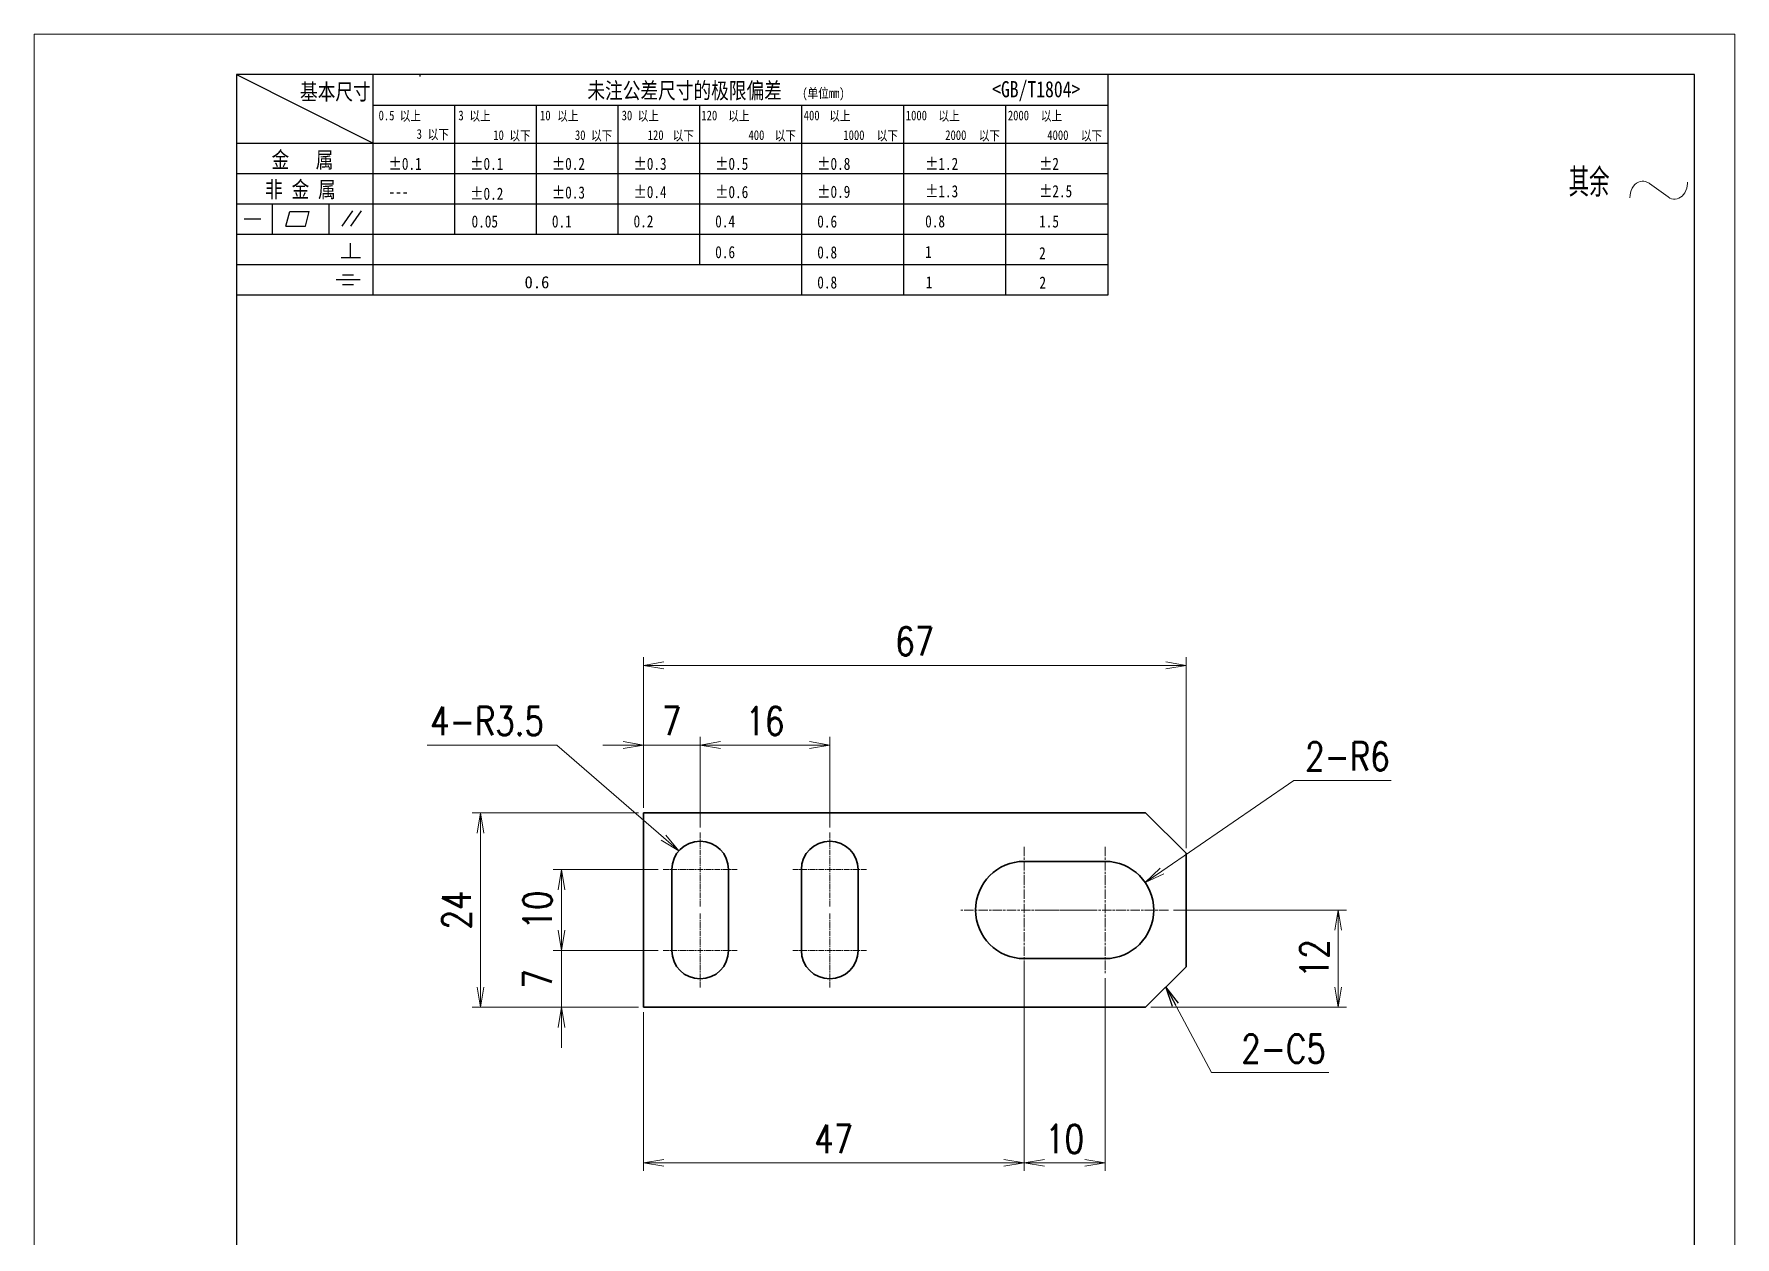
# Model space of a CAD drawing. Header units: millimetres. Extents: x 53130 to 124945, y -23470 to -1811.
# Drawn here: x 54049.4 to 54259.4, y -2377.6 to -2229.1 of the extents above; entities that cross this region are included whole.
import ezdxf

# ---------------------------------------------------------------- set-up
doc = ezdxf.new("R2010")
doc.units = ezdxf.units.MM
doc.header["$LTSCALE"] = 0.5
doc.linetypes.add('AM_ISO08W050x2', pattern=[9, 6, -0.75, 1.5, -0.75])
doc.linetypes.add('DOT2', pattern=[0.125, 0, -0.125])
for name, color, linetype, lineweight in [('中心线', 2, 'AM_ISO08W050x2', 18), ('图框', 7, 'Continuous', 18), ('标注线', 3, 'Continuous', 18), ('粗实线', 7, 'Continuous', 35)]:
    doc.layers.add(name, color=color, linetype=linetype, lineweight=lineweight)
doc.layers.add('图\\M+19E79\\M+195B6\\M+18E9A', color=7, linetype='Continuous')
doc.layers.add('打印-禁用', color=7, linetype='Continuous', lineweight=15, plot=False)
doc.styles.add('DIM', font='romans.shx', dxfattribs={"width": 0.8, "bigfont": 'bigfont.shx'})
doc.styles.add('国标', font='simfang.ttf', dxfattribs={"width": 0.8})
doc.styles.add('机械长仿宋', font='gbenor.shx', dxfattribs={"height": 1, "bigfont": 'gbcbig.shx'})
doc.dimstyles.new('XR 1-1', dxfattribs={"dimtxt": 3.5, "dimasz": 2.5, "dimexe": 1, "dimexo": 0.625, "dimgap": 1.2, "dimtad": 1, "dimtoh": 1, "dimdsep": 46, "dimtxsty": 'DIM', "dimblk": 'OPEN', "dimcen": 0, "dimclrd": 8, "dimclre": 8, "dimclrt": 2, "dimazin": 2, "dimtfac": 0.5, "dimtmove": 0, "dimatfit": 3, "dimldrblk": 'OPEN', "dimfxl": 0, "dimtolj": 2, "dimlwd": 18, "dimlwe": 18, "dimarcsym": 0})
doc.dimstyles.new('XR 1-1$0', dxfattribs={"dimtxt": 3.5, "dimasz": 2.5, "dimexe": 1, "dimexo": 0.625, "dimgap": 1.2, "dimtad": 1, "dimzin": 9, "dimdsep": 46, "dimtxsty": 'DIM', "dimblk": 'OPEN', "dimcen": 0, "dimclrd": 8, "dimclre": 8, "dimclrt": 2, "dimazin": 2, "dimtfac": 0.5, "dimtmove": 0, "dimatfit": 3, "dimldrblk": 'OPEN', "dimfxl": 0, "dimtolj": 2, "dimlwd": 18, "dimlwe": 18, "dimarcsym": 0})
doc.dimstyles.new('XR 1-1$4', dxfattribs={"dimtxt": 3.5, "dimasz": 2.5, "dimexe": 1, "dimexo": 0.625, "dimgap": 1.2, "dimtad": 1, "dimtoh": 1, "dimdsep": 46, "dimtxsty": 'DIM', "dimblk": 'OPEN', "dimcen": 0, "dimclrd": 8, "dimclre": 8, "dimclrt": 2, "dimazin": 2, "dimtfac": 0.5, "dimtofl": 0, "dimtmove": 0, "dimatfit": 3, "dimldrblk": 'OPEN', "dimfxl": 0, "dimtolj": 2, "dimlwd": 18, "dimlwe": 18, "dimarcsym": 0})

# ---------------------------------------------------------------- blocks, each defined once
blk = doc.blocks.new('GZDEH零件A4图框V01版')
at = {"layer": '图\\M+19E79\\M+195B6\\M+18E9A', "linetype": 'Continuous'}
for p, q in [((25, 292), (25, 13.5)), ((205, 292), (25, 292)), ((205, 13.5), (205, 292))]:
    blk.add_line(p, q, dxfattribs=at)
at = {"layer": '图\\M+19E79\\M+195B6\\M+18E9A', "color": 9}
for p, q in [((25, 292), (41.88, 283.54)), ((41.88, 264.79), (41.88, 292)), ((47.66, 291.75), (47.66, 292)), ((132.6, 264.79), (132.6, 292)), ((41.88, 288.22), (132.6, 288.22)), ((51.96, 272.29), (51.96, 288.22)), ((62.04, 272.29), (62.04, 288.22)), ((72.12, 272.29), (72.12, 288.22)), ((82.2, 268.54), (82.2, 288.22)), ((94.8, 264.79), (94.8, 288.22)), ((107.4, 264.79), (107.4, 288.22)), ((120, 264.79), (120, 288.22)), ((25, 283.54), (132.6, 283.54)), ((25, 279.79), (132.6, 279.79)), ((25, 276.04), (132.6, 276.04)), ((29.43, 272.34), (29.43, 276.04)), ((36.42, 272.34), (36.42, 276.04)), ((38.03, 273.3), (39.36, 275.16)), ((39.11, 273.3), (40.45, 275.16)), ((25.94, 274.19), (28, 274.19)), ((31.1, 273.3), (31.58, 275.09)), ((31.1, 273.3), (33.51, 273.3)), ((31.58, 275.09), (33.99, 275.09)), ((33.51, 273.3), (33.99, 275.09)), ((25, 272.29), (132.6, 272.29)), ((39.09, 269.41), (39.09, 271.18)), ((37.93, 269.41), (40.32, 269.41)), ((25, 268.54), (132.6, 268.54)), ((38.08, 267.29), (39.43, 267.29)), ((25, 264.79), (132.6, 264.79)), ((37.3, 266.69), (40.28, 266.69)), ((38.08, 266.09), (39.44, 266.09))]:
    blk.add_line(p, q, dxfattribs=at)
at = {"layer": '打印-禁用', "linetype": 'Continuous'}
for p, q in [((0, 297), (0, 0)), ((210, 297), (0, 297)), ((210, 297), (210, 0))]:
    blk.add_line(p, q, dxfattribs=at)
at = {"layer": '图\\M+19E79\\M+195B6\\M+18E9A', "color": 9, "style": '国标', "width": 0.8}
for s, height, p in [('基本尺寸', 2, (32.84, 288.88)), ('未注公差尺寸的极限偏差', 2, (68.32, 289.02)), ('<GB/T1804>', 2, (118.29, 289.19)), ('30', 1.2, (72.55, 286.35)), ('金   属', 2, (29.33, 280.48)), ('±0.1', 1.5, (43.78, 280.23)), ('±0.1', 1.5, (53.86, 280.23)), ('±0.2', 1.5, (63.94, 280.23)), ('±0.3', 1.5, (74.02, 280.23)), ('±0.5', 1.5, (84.1, 280.23)), ('±0.8', 1.5, (96.7, 280.23)), ('±1.2', 1.5, (110.02, 280.23)), ('±2', 1.5, (124.09, 280.23)), ('非 金 属', 2, (28.53, 276.82)), ('---', 1.5, (43.78, 276.81)), ('±0.2', 1.5, (53.86, 276.54)), ('±0.3', 1.5, (63.94, 276.69)), ('±0.4', 1.5, (74.02, 276.75)), ('±0.6', 1.5, (84.1, 276.75)), ('±0.9', 1.5, (96.7, 276.78)), ('±1.3', 1.5, (110.02, 276.84)), ('±2.5', 1.5, (124.09, 276.85)), ('0.1', 1.5, (63.94, 273.12)), ('0.2', 1.5, (74.02, 273.13)), ('0.4', 1.5, (84.1, 273.13)), ('0.6', 1.5, (96.7, 273.11)), ('0.8', 1.5, (110.02, 273.13)), ('1.5', 1.5, (124.09, 273.12)), ('0.6', 1.5, (84.1, 269.33)), ('0.8', 1.5, (96.7, 269.3)), ('1', 1.5, (110.02, 269.34)), ('2', 1.5, (124.09, 269.2)), ('0.8', 1.5, (96.7, 265.59)), ('1', 1.5, (110.1, 265.6)), ('2', 1.5, (124.13, 265.57))]:
    blk.add_text(s, height=height, dxfattribs=at).set_placement(p)
at = {"layer": '图\\M+19E79\\M+195B6\\M+18E9A', "color": 9, "lineweight": 15, "style": '国标', "width": 0.8}
for s, p in [('0.5', (42.54, 286.35)), ('以上', (45.15, 286.3)), ('3', (52.39, 286.35)), ('以上', (53.76, 286.3)), ('10', (62.47, 286.35)), ('以上', (64.6, 286.3)), ('以上', (74.53, 286.3)), ('120', (82.39, 286.35)), ('以上', (85.72, 286.3)), ('400', (95.03, 286.35)), ('以上', (98.19, 286.3)), ('1000', (107.63, 286.35)), ('以上', (111.67, 286.3)), ('2000', (120.23, 286.35)), ('以上', (124.31, 286.3)), ('3', (47.24, 284.06)), ('以下', (48.61, 284.01)), ('10', (56.7, 283.92)), ('以下', (58.69, 283.87)), ('30', (66.78, 283.92)), ('以下', (68.77, 283.87)), ('120', (75.77, 283.92)), ('以下', (78.85, 283.87)), ('400', (88.21, 283.92)), ('以下', (91.45, 283.87)), ('1000', (99.92, 283.92)), ('以下', (104.05, 283.87)), ('2000', (112.5, 283.92)), ('以下', (116.65, 283.87)), ('4000', (125.1, 283.92)), ('以下', (129.25, 283.87))]:
    blk.add_text(s, height=1.2, dxfattribs=at).set_placement(p)
at = {"layer": '图\\M+19E79\\M+195B6\\M+18E9A', "color": 9, "lineweight": 13, "style": '国标'}
blk.add_text('0.6', height=1.5, dxfattribs=at).set_placement((60.56, 265.61))
at = {"layer": '图\\M+19E79\\M+195B6\\M+18E9A', "color": 9, "lineweight": 15, "insert": (94.85, 290.31), "char_height": 1.2, "width": 8.7957, "attachment_point": 1, "style": '国标'}
blk.add_mtext('(单位mm)', dxfattribs=at)
at = {"layer": '图\\M+19E79\\M+195B6\\M+18E9A', "color": 9, "insert": (54.02, 273.09), "char_height": 1.5, "width": 5.1982, "attachment_point": 7, "style": '国标'}
blk.add_mtext('0.05', dxfattribs=at)
blk = doc.blocks.new('DEH A4')
at = {"layer": '图框'}
blk.add_blockref('GZDEH零件A4图框V01版', (0, 0), dxfattribs=at)
blk = doc.blocks.new('其余不去材料')
at = {"layer": '标注线', "color": 2, "lineweight": 13}
for points in [[(0, 0.17), (0.01, 0.48), (0.07, 0.79), (0.16, 1.09), (0.28, 1.36), (0.44, 1.6), (0.62, 1.8), (0.82, 1.97), (1.04, 2.09), (1.26, 2.17), (1.49, 2.21), (1.72, 2.21), (1.94, 2.17), (2.37, 1.97), (2.41, 1.95)], [(2.41, 1.95), (3.55, 1.11), (4.7, 0.27)], [(4.7, 0.27), (4.91, 0.14), (5.14, 0.05), (5.37, 0), (5.6, 0), (5.82, 0.04), (6.04, 0.11), (6.45, 0.38), (6.79, 0.8), (7.02, 1.34), (7.11, 1.95), (7.11, 2.09)]]:
    blk.add_lwpolyline(points, dxfattribs=at)
at = {"layer": '标注线', "color": 7, "linetype": 'DOT2', "style": '机械长仿宋'}
blk.add_text('其余', height=3.5, dxfattribs=at).set_placement((-7.56, 0.3))
blk = doc.blocks.new('_Open')
at = {"color": 0, "linetype": 'ByBlock', "lineweight": -2}
for p, q in [((-1, 0.167), (0, 0)), ((-1, -0.167), (0, 0)), ((0, 0), (-1, 0))]:
    blk.add_line(p, q, dxfattribs=at)
blk = doc.blocks.new('*D18')
at = {"layer": 'Defpoints', "color": 0, "transparency": 16777216}
for p in [(54191.63, -2307.04), (54124.63, -2325.25), (54191.63, -2330.25)]:
    blk.add_point(p, dxfattribs=at)
at = {"layer": '标注线', "color": 8, "lineweight": 18, "transparency": 16777216}
for p, q in [((54124.63, -2324.62), (54124.63, -2306.04)), ((54127.13, -2307.04), (54189.13, -2307.04)), ((54191.63, -2329.62), (54191.63, -2306.04))]:
    blk.add_line(p, q, dxfattribs=at)
at = {"layer": '标注线', "color": 8, "linetype": 'ByBlock', "lineweight": 18, "transparency": 16777216, "xscale": 2.5, "yscale": 2.5, "zscale": 2.5, "rotation": 180}
blk.add_blockref('_Open', (54124.63, -2307.04), dxfattribs=at)
at = {"layer": '标注线', "color": 8, "linetype": 'ByBlock', "lineweight": 18, "transparency": 16777216, "xscale": 2.5, "yscale": 2.5, "zscale": 2.5}
blk.add_blockref('_Open', (54191.63, -2307.04), dxfattribs=at)
at = {"layer": '标注线', "color": 2, "transparency": 16777216, "insert": (54158.13, -2304.09), "char_height": 3.5, "attachment_point": 5, "style": 'DIM'}
blk.add_mtext('\\A2;67', dxfattribs=at)
blk = doc.blocks.new('*D19')
at = {"layer": 'Defpoints', "color": 0, "transparency": 16777216}
for p in [(54104.5, -2325.25), (54124.63, -2325.25), (54124.63, -2349.25)]:
    blk.add_point(p, dxfattribs=at)
at = {"layer": '标注线', "color": 8, "lineweight": 18, "transparency": 16777216}
for p, q in [((54124.01, -2325.25), (54103.5, -2325.25)), ((54104.5, -2346.75), (54104.5, -2327.75)), ((54124.01, -2349.25), (54103.5, -2349.25))]:
    blk.add_line(p, q, dxfattribs=at)
at = {"layer": '标注线', "color": 8, "linetype": 'ByBlock', "lineweight": 18, "transparency": 16777216, "xscale": 2.5, "yscale": 2.5, "zscale": 2.5}
for p, rotation in [((54104.5, -2325.25), 90), ((54104.5, -2349.25), 270)]:
    blk.add_blockref('_Open', p, dxfattribs=dict(at, rotation=rotation))
at = {"layer": '标注线', "color": 2, "transparency": 16777216, "insert": (54101.55, -2337.25), "char_height": 3.5, "attachment_point": 5, "rotation": 90, "style": 'DIM'}
blk.add_mtext('\\A2;24', dxfattribs=at)
blk = doc.blocks.new('*D21')
at = {"layer": 'Defpoints', "color": 0, "transparency": 16777216}
for p in [(54114.5, -2342.25), (54127.08, -2342.25), (54124.63, -2349.25)]:
    blk.add_point(p, dxfattribs=at)
at = {"layer": '标注线', "color": 8, "lineweight": 18, "transparency": 16777216}
for p, q in [((54114.5, -2339.75), (54114.5, -2337.25)), ((54126.46, -2342.25), (54113.5, -2342.25)), ((54114.5, -2349.25), (54114.5, -2342.25)), ((54124.01, -2349.25), (54113.5, -2349.25)), ((54114.5, -2351.75), (54114.5, -2354.25))]:
    blk.add_line(p, q, dxfattribs=at)
at = {"layer": '标注线', "color": 8, "linetype": 'ByBlock', "lineweight": 18, "transparency": 16777216, "xscale": 2.5, "yscale": 2.5, "zscale": 2.5}
for p, rotation in [((54114.5, -2342.25), 270), ((54114.5, -2349.25), 90)]:
    blk.add_blockref('_Open', p, dxfattribs=dict(at, rotation=rotation))
at = {"layer": '标注线', "color": 2, "transparency": 16777216, "insert": (54111.55, -2345.75), "char_height": 3.5, "attachment_point": 5, "rotation": 90, "style": 'DIM'}
blk.add_mtext('\\A2;7', dxfattribs=at)
blk = doc.blocks.new('*D22')
at = {"layer": 'Defpoints', "color": 0, "transparency": 16777216}
for p in [(54114.5, -2332.25), (54127.08, -2332.25), (54127.08, -2342.25)]:
    blk.add_point(p, dxfattribs=at)
at = {"layer": '标注线', "color": 8, "lineweight": 18, "transparency": 16777216}
for p, q in [((54126.46, -2332.25), (54113.5, -2332.25)), ((54114.5, -2339.75), (54114.5, -2334.75)), ((54126.46, -2342.25), (54113.5, -2342.25))]:
    blk.add_line(p, q, dxfattribs=at)
at = {"layer": '标注线', "color": 8, "linetype": 'ByBlock', "lineweight": 18, "transparency": 16777216, "xscale": 2.5, "yscale": 2.5, "zscale": 2.5}
for p, rotation in [((54114.5, -2332.25), 90), ((54114.5, -2342.25), 270)]:
    blk.add_blockref('_Open', p, dxfattribs=dict(at, rotation=rotation))
at = {"layer": '标注线', "color": 2, "transparency": 16777216, "insert": (54111.55, -2337.25), "char_height": 3.5, "attachment_point": 5, "rotation": 90, "style": 'DIM'}
blk.add_mtext('\\A2;10', dxfattribs=at)
blk = doc.blocks.new('*D23')
at = {"layer": 'Defpoints', "color": 0, "transparency": 16777216}
for p in [(54189.43, -2337.25), (54210.41, -2337.25), (54186.63, -2349.25)]:
    blk.add_point(p, dxfattribs=at)
at = {"layer": '标注线', "color": 8, "lineweight": 18, "transparency": 16777216}
for p, q in [((54190.06, -2337.25), (54211.41, -2337.25)), ((54210.41, -2346.75), (54210.41, -2339.75)), ((54187.26, -2349.25), (54211.41, -2349.25))]:
    blk.add_line(p, q, dxfattribs=at)
at = {"layer": '标注线', "color": 8, "linetype": 'ByBlock', "lineweight": 18, "transparency": 16777216, "xscale": 2.5, "yscale": 2.5, "zscale": 2.5}
for p, rotation in [((54210.41, -2337.25), 90), ((54210.41, -2349.25), 270)]:
    blk.add_blockref('_Open', p, dxfattribs=dict(at, rotation=rotation))
at = {"layer": '标注线', "color": 2, "transparency": 16777216, "insert": (54207.46, -2343.25), "char_height": 3.5, "attachment_point": 5, "rotation": 90, "style": 'DIM'}
blk.add_mtext('\\A2;12', dxfattribs=at)
blk = doc.blocks.new('*D24')
at = {"layer": 'Defpoints', "color": 0, "transparency": 16777216}
for p in [(54131.63, -2316.88), (54124.63, -2325.25), (54131.63, -2327.7)]:
    blk.add_point(p, dxfattribs=at)
at = {"layer": '标注线', "color": 8, "lineweight": 18, "transparency": 16777216}
for p, q in [((54124.63, -2324.62), (54124.63, -2315.88)), ((54131.63, -2327.07), (54131.63, -2315.88)), ((54122.13, -2316.88), (54119.63, -2316.88)), ((54124.63, -2316.88), (54131.63, -2316.88)), ((54134.13, -2316.88), (54136.63, -2316.88))]:
    blk.add_line(p, q, dxfattribs=at)
at = {"layer": '标注线', "color": 8, "linetype": 'ByBlock', "lineweight": 18, "transparency": 16777216, "xscale": 2.5, "yscale": 2.5, "zscale": 2.5}
blk.add_blockref('_Open', (54124.63, -2316.88), dxfattribs=at)
at = {"layer": '标注线', "color": 8, "linetype": 'ByBlock', "lineweight": 18, "transparency": 16777216, "xscale": 2.5, "yscale": 2.5, "zscale": 2.5, "rotation": 180}
blk.add_blockref('_Open', (54131.63, -2316.88), dxfattribs=at)
at = {"layer": '标注线', "color": 2, "transparency": 16777216, "insert": (54128.13, -2313.93), "char_height": 3.5, "attachment_point": 5, "style": 'DIM'}
blk.add_mtext('\\A2;7', dxfattribs=at)
blk = doc.blocks.new('*D25')
at = {"layer": 'Defpoints', "color": 0, "transparency": 16777216}
for p in [(54147.63, -2316.88), (54131.63, -2327.7), (54147.63, -2327.7)]:
    blk.add_point(p, dxfattribs=at)
at = {"layer": '标注线', "color": 8, "lineweight": 18, "transparency": 16777216}
for p, q in [((54131.63, -2327.07), (54131.63, -2315.88)), ((54147.63, -2327.07), (54147.63, -2315.88)), ((54134.13, -2316.88), (54145.13, -2316.88))]:
    blk.add_line(p, q, dxfattribs=at)
at = {"layer": '标注线', "color": 8, "linetype": 'ByBlock', "lineweight": 18, "transparency": 16777216, "xscale": 2.5, "yscale": 2.5, "zscale": 2.5, "rotation": 180}
blk.add_blockref('_Open', (54131.63, -2316.88), dxfattribs=at)
at = {"layer": '标注线', "color": 8, "linetype": 'ByBlock', "lineweight": 18, "transparency": 16777216, "xscale": 2.5, "yscale": 2.5, "zscale": 2.5}
blk.add_blockref('_Open', (54147.63, -2316.88), dxfattribs=at)
at = {"layer": '标注线', "color": 2, "transparency": 16777216, "insert": (54139.63, -2313.93), "char_height": 3.5, "attachment_point": 5, "style": 'DIM'}
blk.add_mtext('\\A2;16', dxfattribs=at)
blk = doc.blocks.new('*D26')
at = {"layer": 'Defpoints', "color": 0, "transparency": 16777216}
for p in [(54171.63, -2345.05), (54124.63, -2349.25), (54171.63, -2368.46)]:
    blk.add_point(p, dxfattribs=at)
at = {"layer": '标注线', "color": 8, "lineweight": 18, "transparency": 16777216}
for p, q in [((54171.63, -2345.67), (54171.63, -2369.46)), ((54124.63, -2349.87), (54124.63, -2369.46)), ((54127.13, -2368.46), (54169.13, -2368.46))]:
    blk.add_line(p, q, dxfattribs=at)
at = {"layer": '标注线', "color": 8, "linetype": 'ByBlock', "lineweight": 18, "transparency": 16777216, "xscale": 2.5, "yscale": 2.5, "zscale": 2.5, "rotation": 180}
blk.add_blockref('_Open', (54124.63, -2368.46), dxfattribs=at)
at = {"layer": '标注线', "color": 8, "linetype": 'ByBlock', "lineweight": 18, "transparency": 16777216, "xscale": 2.5, "yscale": 2.5, "zscale": 2.5}
blk.add_blockref('_Open', (54171.63, -2368.46), dxfattribs=at)
at = {"layer": '标注线', "color": 2, "transparency": 16777216, "insert": (54148.13, -2365.51), "char_height": 3.5, "attachment_point": 5, "style": 'DIM'}
blk.add_mtext('\\A2;47', dxfattribs=at)
blk = doc.blocks.new('*D27')
at = {"layer": 'Defpoints', "color": 0, "transparency": 16777216}
for p in [(54171.63, -2343.25), (54181.63, -2345.05), (54181.63, -2368.46)]:
    blk.add_point(p, dxfattribs=at)
at = {"layer": '标注线', "color": 8, "lineweight": 18, "transparency": 16777216}
for p, q in [((54171.63, -2343.87), (54171.63, -2369.46)), ((54181.63, -2345.67), (54181.63, -2369.46)), ((54174.13, -2368.46), (54179.13, -2368.46))]:
    blk.add_line(p, q, dxfattribs=at)
at = {"layer": '标注线', "color": 8, "linetype": 'ByBlock', "lineweight": 18, "transparency": 16777216, "xscale": 2.5, "yscale": 2.5, "zscale": 2.5, "rotation": 180}
blk.add_blockref('_Open', (54171.63, -2368.46), dxfattribs=at)
at = {"layer": '标注线', "color": 8, "linetype": 'ByBlock', "lineweight": 18, "transparency": 16777216, "xscale": 2.5, "yscale": 2.5, "zscale": 2.5}
blk.add_blockref('_Open', (54181.63, -2368.46), dxfattribs=at)
at = {"layer": '标注线', "color": 2, "transparency": 16777216, "insert": (54176.63, -2365.51), "char_height": 3.5, "attachment_point": 5, "style": 'DIM'}
blk.add_mtext('\\A2;10', dxfattribs=at)
blk = doc.blocks.new('*D28')
at = {"layer": 'Defpoints', "color": 0, "transparency": 16777216}
for p in [(54128.99, -2329.95), (54131.63, -2332.25)]:
    blk.add_point(p, dxfattribs=at)
at = {"layer": '标注线', "color": 8, "lineweight": 18, "transparency": 16777216}
for p in [(54097.92, -2316.88), (54127.1, -2328.31)]:
    blk.add_line(p, (54113.92, -2316.88), dxfattribs=at)
at = {"layer": '标注线', "color": 8, "linetype": 'ByBlock', "lineweight": 18, "transparency": 16777216, "xscale": 2.5, "yscale": 2.5, "zscale": 2.5, "rotation": 319.0560611196698}
blk.add_blockref('_Open', (54128.99, -2329.95), dxfattribs=at)
at = {"layer": '标注线', "color": 2, "transparency": 16777216, "insert": (54105.32, -2313.93), "char_height": 3.5, "attachment_point": 5, "style": 'DIM'}
blk.add_mtext('\\A2;\\A2;4-R3.5', dxfattribs=at)
blk = doc.blocks.new('*D29')
at = {"layer": 'Defpoints', "color": 0, "transparency": 16777216}
for p in [(54186.58, -2333.85), (54181.63, -2337.25)]:
    blk.add_point(p, dxfattribs=at)
at = {"layer": '标注线', "color": 8, "lineweight": 18, "transparency": 16777216}
for p in [(54188.64, -2332.43), (54216.94, -2321.24)]:
    blk.add_line(p, (54204.94, -2321.24), dxfattribs=at)
at = {"layer": '标注线', "color": 8, "linetype": 'ByBlock', "lineweight": 18, "transparency": 16777216, "xscale": 2.5, "yscale": 2.5, "zscale": 2.5, "rotation": 214.4798320095745}
blk.add_blockref('_Open', (54186.58, -2333.85), dxfattribs=at)
at = {"layer": '标注线', "color": 2, "transparency": 16777216, "insert": (54211.54, -2318.29), "char_height": 3.5, "attachment_point": 5, "style": 'DIM'}
blk.add_mtext('\\A2;\\A2;2-R6', dxfattribs=at)

msp = doc.modelspace()

# ---------------------------------------------------------------- linework, layer by layer
at = {"layer": '中心线', "ltscale": 0.227499}
for p, q in [((54131.633, -2327.695), (54131.633, -2336.795)), ((54147.633, -2327.695), (54147.633, -2336.795)), ((54131.633, -2337.695), (54131.633, -2346.795)), ((54147.633, -2337.695), (54147.633, -2346.795))]:
    msp.add_line(p, q, dxfattribs=at)
at = {"layer": '中心线', "ltscale": 0.389999}
for p, q in [((54171.633, -2329.445), (54171.633, -2345.045)), ((54181.633, -2329.445), (54181.633, -2345.045))]:
    msp.add_line(p, q, dxfattribs=at)
at = {"layer": '中心线', "ltscale": 0.227502}
for p, q in [((54136.183, -2332.245), (54127.083, -2332.245)), ((54152.183, -2332.245), (54143.083, -2332.245)), ((54136.183, -2342.245), (54127.083, -2342.245)), ((54152.183, -2342.245), (54143.083, -2342.245))]:
    msp.add_line(p, q, dxfattribs=at)
at = {"layer": '中心线', "ltscale": 0.390002}
for p, q in [((54179.433, -2337.245), (54163.833, -2337.245)), ((54189.433, -2337.245), (54173.833, -2337.245))]:
    msp.add_line(p, q, dxfattribs=at)
at = {"layer": '粗实线'}
for p, q in [((54124.633, -2325.245), (54124.633, -2349.245)), ((54124.633, -2325.245), (54186.633, -2325.245)), ((54186.633, -2349.245), (54124.633, -2349.245))]:
    msp.add_line(p, q, dxfattribs=at)
at = {"layer": '粗实线', "ltscale": 0.176777}
for p, q in [((54186.633, -2325.245), (54191.633, -2330.245)), ((54191.633, -2344.245), (54186.633, -2349.245))]:
    msp.add_line(p, q, dxfattribs=at)
at = {"layer": '粗实线', "ltscale": 0.35}
msp.add_line((54191.633, -2344.245), (54191.633, -2330.245), dxfattribs=at)
at = {"layer": '粗实线', "ltscale": 0.25}
for p, q in [((54128.133, -2342.245), (54128.133, -2332.245)), ((54135.133, -2332.245), (54135.133, -2342.245)), ((54144.133, -2342.245), (54144.133, -2332.245)), ((54151.133, -2332.245), (54151.133, -2342.245)), ((54171.633, -2331.245), (54181.633, -2331.245)), ((54181.633, -2343.245), (54171.633, -2343.245))]:
    msp.add_line(p, q, dxfattribs=at)
at = {"layer": '粗实线'}
for centre, radius, start, end in [((54131.633, -2332.245), 3.5, 0, 180), ((54147.633, -2332.245), 3.5, 0, 180), ((54171.633, -2337.245), 6, 90, 270), ((54181.633, -2337.245), 6, 270, 90), ((54131.633, -2342.245), 3.5, 180, 0), ((54147.633, -2342.245), 3.5, 180, 0)]:
    msp.add_arc(centre, radius, start, end, dxfattribs=at)

# ---------------------------------------------------------------- block references
at = {"layer": '图框'}
msp.add_blockref('DEH A4', (54049.39, -2526.107), dxfattribs=at)
at = {"layer": '标注线'}
msp.add_blockref('其余不去材料', (54246.422, -2249.495), dxfattribs=at)

# ---------------------------------------------------------------- texts
at = {"layer": '标注线', "color": 2, "insert": (54198.444, -2356.107), "char_height": 3.5, "attachment_point": 7, "style": 'DIM'}
msp.add_mtext('2-C5', dxfattribs=at)

# ---------------------------------------------------------------- dimensions: what is measured, and where the dimension line sits
at = {"layer": '标注线'}
for base, p1, p2, picture, middle in [((54191.633, -2307.04), (54124.633, -2325.245), (54191.633, -2330.245), '*D18', (54158.133, -2304.09)), ((54131.633, -2316.881), (54124.633, -2325.245), (54131.633, -2327.695), '*D24', (54128.133, -2313.931)), ((54147.633, -2316.881), (54131.633, -2327.695), (54147.633, -2327.695), '*D25', (54139.633, -2313.931)), ((54181.633, -2368.465), (54171.633, -2343.245), (54181.633, -2345.045), '*D27', (54176.633, -2365.515)), ((54171.633, -2368.465), (54124.633, -2349.245), (54171.633, -2345.045), '*D26', (54148.133, -2365.515))]:
    dim = msp.add_linear_dim(base=base, p1=p1, p2=p2, dimstyle='XR 1-1$0', dxfattribs=at)
    dim.commit()
    dim.dimension.update_dxf_attribs({"geometry": picture, "text_midpoint": middle})
for center, mpoint, text, picture, middle in [((54131.633, -2332.245), (54128.99, -2329.952), '\\A2;4-<>', '*D28', (54105.323, -2316.881)), ((54181.633, -2337.245), (54186.579, -2333.849), '\\A2;2-<>', '*D29', (54211.537, -2321.241))]:
    dim = msp.add_radius_dim(center=center, mpoint=mpoint, text=text, dimstyle='XR 1-1$4', override={"dimtxsty": 'DIM'}, dxfattribs=at)
    dim.commit()
    dim.dimension.update_dxf_attribs({"geometry": picture, "text_midpoint": middle, "dimtype": 164})
for base, p1, p2, picture, middle in [((54104.495, -2325.245), (54124.633, -2349.245), (54124.633, -2325.245), '*D19', (54101.545, -2337.245)), ((54114.497, -2332.245), (54127.083, -2342.245), (54127.083, -2332.245), '*D22', (54111.547, -2337.245)), ((54114.497, -2342.245), (54124.633, -2349.245), (54127.083, -2342.245), '*D21', (54111.547, -2345.745)), ((54210.411, -2337.245), (54186.633, -2349.245), (54189.433, -2337.245), '*D23', (54207.461, -2343.245))]:
    dim = msp.add_linear_dim(base=base, p1=p1, p2=p2, angle=90, dimstyle='XR 1-1$0', dxfattribs=at)
    dim.commit()
    dim.dimension.update_dxf_attribs({"geometry": picture, "text_midpoint": middle})

# ---------------------------------------------------------------- leaders
at = {"layer": '标注线', "annotation_type": 0, "has_hookline": 1, "hookline_direction": 0, "text_width": 10.8}
msp.add_leader([(54189.133, -2346.745), (54194.744, -2357.307), (54197.244, -2357.307)], dimstyle='XR 1-1', override={"dimgap": 1.2, "dimtad": 1}, dxfattribs=at)

doc.saveas('drawing.dxf')
